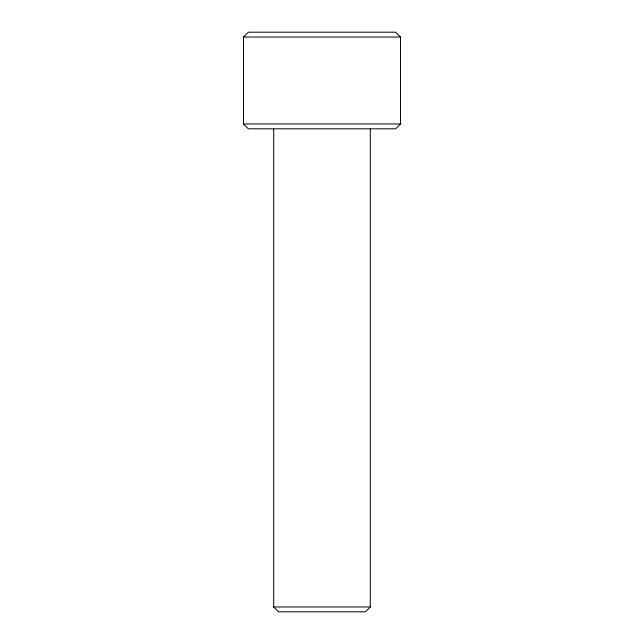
<?xml version="1.0" encoding="UTF-8"?>
<svg xmlns="http://www.w3.org/2000/svg" width="644" height="644" viewBox="0 0 644 644"><rect width="100%" height="100%" fill="white"/><g stroke="black" fill="none" stroke-linecap="round" stroke-linejoin="round"><path stroke-width="0.97" d="M243.513 37.03L248.343 32.2L395.658 32.2L400.488 37.03L400.488 123.97L395.658 128.8L248.343 128.8L243.513 123.97L243.513 37.03L400.488 37.03M370.3 128.8L370.3 606.97L365.47 611.8L278.53 611.8L273.7 606.97L273.7 128.8M243.513 123.97L400.488 123.97M273.7 606.97L370.3 606.97"/></g></svg>
